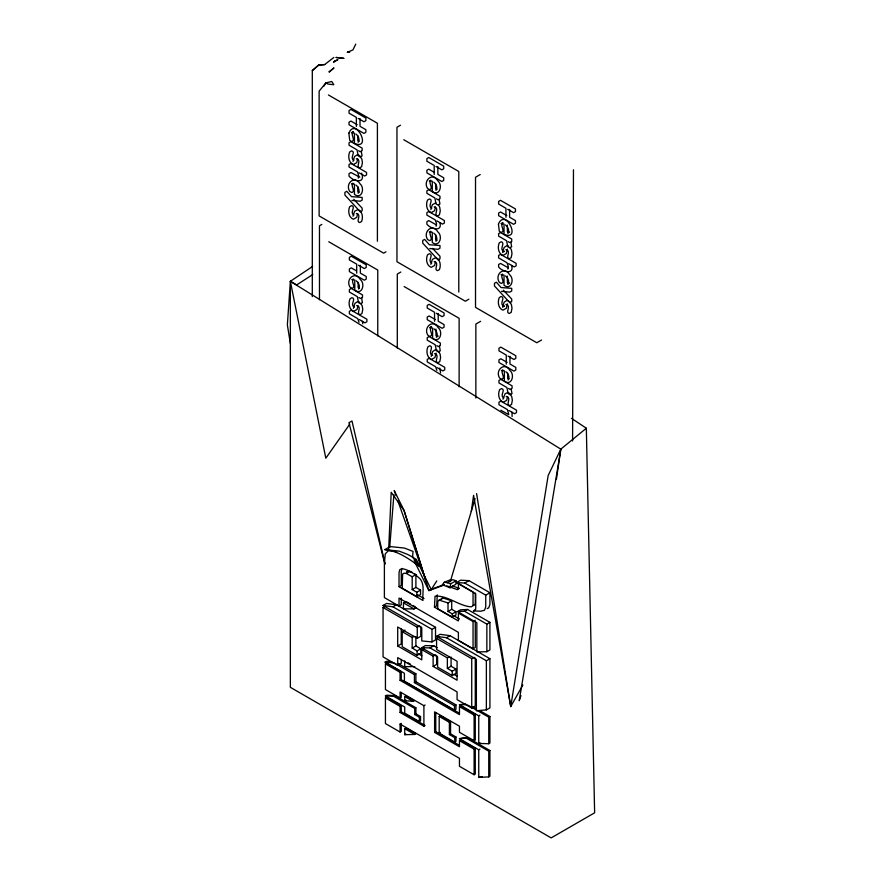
<?xml version="1.0" encoding="UTF-8"?>
<svg xmlns="http://www.w3.org/2000/svg" width="882" height="882" viewBox="0 0 882 882"><rect width="100%" height="100%" fill="white"/><g stroke="black" fill="none" stroke-linecap="round" stroke-linejoin="round"><path stroke-width="1.32" d="M572.594 440.989L573.465 169.785M388.708 548.516L391.2 492.255L404.055 510.446L428.906 590.62L444.462 584.909M412.611 557.093L413.008 551.415L404.518 548.086L390.153 546.564L384.861 549.618C397.87 550.831 409.028 558.868 419.281 566.321L412.611 557.093L407.716 554.469L399.226 551.14L384.861 549.618M440.581 372.91L439.754 368.048M389.701 547.457L393.901 494.582M471.308 511.306L473.59 495.331L510.733 706.592L522.861 685.005M556.443 479.113L560.82 449.147L586.332 428.233L571.492 418.333M312.658 266.408L290.354 281.314L560.82 449.147L519.222 700.727L520.986 695.655M357.629 159.047L356.758 162.63L353.384 164.526C348.599 162.751 347.828 156.114 349.702 151.958L351.609 150.866C356.317 151.947 349.217 157.845 353.903 160.304M357.629 213.775L356.758 217.369L353.384 219.254C348.599 217.49 347.828 210.853 349.702 206.697L351.609 205.594C356.317 206.675 349.217 212.584 353.903 215.043M357.971 305.845L357.1 309.439L353.726 311.324C348.941 309.56 348.17 302.923 350.055 298.766L351.951 297.664C356.659 298.744 349.559 304.654 354.244 307.112M435.465 207.138L434.594 210.721L431.221 212.617C426.436 210.842 425.664 204.205 427.55 200.049L429.446 198.957C434.153 200.038 427.053 205.936 431.75 208.406M435.465 261.877L434.594 265.46L431.221 267.345C426.436 265.581 425.664 258.944 427.55 254.788L429.446 253.685C434.153 254.777 427.053 260.675 431.75 263.134M507.558 396.757L506.676 400.34L503.302 402.225C498.528 400.461 497.746 393.824 499.631 389.668L501.527 388.565C506.246 389.657 499.146 395.555 503.831 398.014M401.972 568.427L401.255 571.437L401.255 585.383L399.028 586.673L399.028 572.716L399.744 569.706L401.905 568.592C408.939 569.761 415.08 574.182 420.196 578.956C424.992 585.086 422.235 593.399 422.974 600.488L399.028 586.673M512.111 416.513L511.99 412.225M450.239 581.767L475.089 498.65M436.072 353.131L434.936 357.53L431.563 359.415C426.789 357.651 426.006 351.014 427.891 346.858L429.788 345.766C434.506 346.802 427.086 353.616 432.676 355.424M507.459 249.132L506.334 253.531L502.961 255.427C498.176 253.652 497.404 247.015 499.289 242.859L501.185 241.767C505.904 242.804 498.484 249.628 504.074 251.425M507.459 303.871L506.334 308.27L502.961 310.155C498.176 308.391 497.404 301.754 499.289 297.598L501.185 296.495C505.904 297.532 498.484 304.356 504.074 306.164M437.285 594.854L436.678 605.846L434.462 607.125L435.069 596.133C447.67 595.251 458.596 605.912 471.142 606.849L472.576 606.099L473.05 604.391L473.05 591.954L458.397 583.487L458.397 588.305L457.24 589.595L446.788 585.869M560.82 449.147L548.174 475.508L510.733 706.592L476.6 493.589M355.777 44.1L352.932 49.921L347.409 52.27L349.691 52.247M352.899 183.114C350.209 186.146 356.152 191.251 351.775 192.574L349.713 191.394C344.796 183.721 354.619 174.691 359.955 183.732C365.313 188.075 361.609 199.883 354.443 194.393L354.443 184.195L351.455 183.765M353.241 278.899C350.551 281.931 356.493 287.036 352.116 288.359L350.055 287.179C345.138 279.506 354.972 270.487 360.297 279.517C365.666 283.861 361.951 295.668 354.785 290.178L354.785 279.98L351.797 279.55M430.736 180.182C428.046 183.224 433.988 188.329 429.611 189.652L427.561 188.461C422.643 180.799 432.467 171.77 437.803 180.81C443.161 185.154 439.445 196.962 432.29 191.471L432.29 181.273L429.291 180.832M430.736 231.205C428.046 234.237 433.988 239.342 429.611 240.676L427.561 239.485C422.643 231.812 432.467 222.793 437.803 231.823C443.161 236.167 439.445 247.974 432.29 242.495L432.29 232.297L429.291 231.856M431.089 326.99C428.398 330.022 434.33 335.127 429.964 336.461L427.902 335.27C422.985 327.597 432.808 318.578 438.145 327.608C443.503 331.952 439.798 343.76 432.632 338.28L432.632 328.082L429.633 327.641L431.541 326.538M502.475 274.015C499.785 277.047 505.728 282.152 501.351 283.475L499.3 282.295C494.383 274.622 504.206 265.592 509.542 274.633C514.901 278.977 511.185 290.784 504.03 285.294L504.03 275.096L501.031 274.666M502.828 369.801C500.138 372.832 506.081 377.937 501.704 379.26L499.642 378.08C494.725 370.407 504.548 361.388 509.884 370.418C515.242 374.762 511.538 386.57 504.372 381.079L504.372 370.881L501.384 370.451M430.901 590.124L436.788 580.918M323.705 86.326L325.91 82.897L331.764 81.486L333.804 84.727L327.917 84.055L325.91 82.897L319.13 91.144L319.13 215.925L383.626 253.156L385.985 251.8M353.021 161.505L354.531 156.577L357.111 154.868L358.996 155.199M353.021 216.244L354.531 211.305L357.971 209.53C362.524 211.217 363.23 217.512 361.609 221.481L359.702 222.573C355.347 221.603 361.973 215.109 356.736 213.477L356.295 213.598M353.362 308.314L354.884 303.375L357.453 301.677L359.338 301.997M430.857 209.607L432.378 204.668L435.818 202.893M430.857 264.335L432.378 259.407L435.818 257.621C440.372 259.308 441.077 265.603 439.445 269.572L437.549 270.664C433.183 269.694 439.809 263.2 434.572 261.568L434.142 261.689M431.21 356.405L432.72 351.477L435.3 349.768L437.185 350.099M502.949 399.215L505.143 393.681L507.9 392.501L509.642 393.416M349.68 424.264L325.811 458.21L290.354 281.314L296.639 284.941L312.79 274.511M444.296 582.23L442.356 584.766L450.041 587.787L455.972 584.182L455.972 580.786L452.731 579.672L447.439 582.726L444.296 582.23L450.007 579.926M358.29 178.131L358.665 175.452L357.408 171.836L349.029 166.996L349.029 164.526L350.926 163.424L366.559 172.453L366.559 174.923L364.652 176.025L359.007 172.762M436.138 226.222L436.513 223.543L435.245 219.927L426.877 215.098L426.877 212.617L428.773 211.515L444.396 220.544L444.396 223.014L442.499 224.116L436.844 220.853M507.878 269.032L508.252 266.353L506.985 262.737L498.617 257.908L498.617 255.427L500.513 254.325L516.135 263.354L516.135 265.824L514.239 266.926L508.583 263.663M451.716 600.796L442.621 597.897L437.748 601.491L437.748 608.723L452.268 617.102L455.972 614.963L455.972 611.766L451.716 609.308L448.012 611.447L448.012 602.935L451.716 600.796L451.716 609.308M441.452 599.352L442.621 597.897M312.305 296.55L312.305 70.571L318.722 65.036L324.664 64.573L333.815 57.484M329.218 71.96L333.804 68.046L329.218 71.96L329.218 71.354M312.305 70.571L318.722 65.036L324.664 64.573M450.041 587.787L450.68 583.84L455.972 580.786M358.136 142.256C360.286 139.808 358.213 135.663 355.887 134.009M358.136 193.279C360.286 190.832 358.213 186.675 355.887 185.033M435.984 190.347C438.122 187.899 436.05 183.754 433.735 182.111M358.489 289.064C360.628 286.617 358.555 282.461 356.24 280.818M435.984 241.37C438.122 238.923 436.05 234.766 433.735 233.124M508.065 379.966C510.204 377.518 508.142 373.362 505.816 371.719M406.37 571.889L407.771 571.029L412.103 572.264M400.494 125.222L396.955 127.273L396.955 261.733L465.354 301.225L468.904 299.174M321.831 224.425L319.471 225.792L319.471 299.737M480.238 174.526L475.519 177.26L475.519 307.377L536.807 342.756L541.526 340.033M400.836 272.031L397.297 274.07L397.297 348.158M504.504 251.315L502.597 252.406L504.118 247.478L506.698 245.769L508.572 246.1M504.504 306.043L502.597 307.145L504.118 302.206L506.698 300.508L508.572 300.828M480.591 321.335L475.861 324.058L475.861 398.025M414.154 560.776L416.381 559.497L431.122 589.341L444.285 584.501M406.337 573.443L412.192 576.762L412.192 589.573L415.896 587.434L420.549 590.113L420.549 594.512L416.844 596.651L402.192 588.195L402.655 574.028L404.066 573.168L406.337 573.443L410.042 571.304M412.192 576.762L415.896 574.623L414.573 573.642M383.053 605.482L386.603 603.431L396.481 604.765L435.521 627.3L435.521 639.88L431.971 641.931L421.772 640.916L421.772 627.83L383.053 605.482L392.931 606.805L431.971 629.351L435.521 627.3M401.255 659.427L401.255 663.297L397.705 665.337L383.053 656.881L383.053 607.5L385.423 606.132M412.192 589.573L416.844 592.252L420.549 590.113M392.931 606.805L396.481 604.765M416.48 607.544L414.044 608.944L403.46 608.801L403.46 602.836L405.896 601.436M396.68 551.856L391.862 550.754L388.19 550.908L385.258 553.841L384.387 563.532L384.387 597.599L399.028 606.055L401.255 604.776L401.255 598.139M431.122 589.341L428.906 590.62L414.749 561.966M456.435 582.605L464.77 583.046L485.739 595.152L485.739 606.915L484.516 610.256L480.767 611.215L473.48 610.906L475.189 610.146L475.74 608.536L475.74 593.751L456.435 582.605L460.625 580.191L468.948 580.632L489.918 592.737L489.918 604.501L488.694 607.841L487.151 608.624M464.77 583.046L468.948 580.632M457.24 589.595L459.456 588.316L452.488 586.034M402.192 631.699L412.192 637.477L412.192 648.094L415.896 645.955L420.802 648.777L420.802 653.176L417.098 655.315L402.192 646.715L402.192 631.699L404.97 630.09M383.053 607.5L417.263 627.245L419.623 625.878M448.012 611.447L452.268 613.905L455.972 611.766M420.802 626.418L420.802 636.264L417.263 638.303L397.705 627.014L397.705 645.955L401.255 643.904L401.255 629.031M412.192 637.477L414.044 636.407M485.739 595.152L489.918 592.737M457.549 611.579L460.625 609.804L467.592 609.462L489.918 622.35L489.918 649.946L486.853 651.71L476.842 651.908L476.842 622.714L457.549 611.579L464.516 611.226L467.592 609.462M473.48 610.906L475.563 609.694M385.114 662.139L394.342 663.032L414.419 674.62L414.419 682.613L415.896 681.753L455.972 704.883L455.972 709.227L454.495 710.087L404.408 681.18L404.408 673.275L385.114 662.139L386.603 661.279L391.873 661.798M401.255 692.469L401.255 697.331L400.086 698.004L385.434 689.548L385.434 663.881L386.603 663.209L401.255 671.665L401.255 679.658L459.434 713.24M436.557 636.363L440.096 634.312L450.041 635.679L489.918 658.711L489.918 707.849L486.368 709.889L476.368 710.76L476.368 659.35L436.557 636.363L446.49 637.73L486.368 660.761L489.918 658.711M397.705 645.955L421.772 659.857L421.772 649.626L433.128 656.186L433.128 666.406L457.074 680.231L457.074 661.291L436.557 649.45L436.557 638.381L438.916 637.013M421.618 647.73L430.074 647.906L447.361 657.895L447.361 668.391L451.077 666.252L455.972 669.085L455.972 673.484L452.268 675.623L437.615 667.167L437.615 656.969L421.618 647.73L425.322 645.591L433.779 645.767L437.24 647.763M412.192 648.094L417.098 650.916L420.802 648.777M421.772 649.626L424.143 648.259M434.462 607.125L458.397 620.95L458.397 613.078L473.05 621.534L475.277 620.244M446.49 637.73L450.041 635.679M430.074 647.906L433.779 645.767M385.434 663.881L400.086 672.349L401.255 671.665M464.516 611.226L486.853 624.125L489.918 622.35M433.128 656.186L435.499 654.819M400.086 672.349L400.086 680.331L401.255 679.658M414.419 674.62L415.896 673.771L415.896 681.753M447.361 657.895L449.214 656.825M433.128 666.406L436.678 664.367L436.678 655.414M385.434 695.909L386.603 695.237L394.794 695.589L415.896 707.772L415.896 713.858L420.549 716.537L420.549 720.969L419.38 721.641L404.728 713.185L404.728 707.044L385.434 695.909L393.626 696.262L414.727 708.455L415.896 707.772M385.434 697.927L386.603 697.243L401.255 705.71L401.255 711.785L425.069 725.533L423.9 726.206L400.086 712.458L400.086 706.383L385.434 697.927L385.434 723.56L400.086 732.016L401.255 731.343L401.255 723.383L400.086 724.056L400.086 732.016M399.028 606.055L399.028 598.095L458.397 632.372L458.397 640.332L473.05 648.788L475.277 647.509L475.277 621.612M393.626 696.262L394.794 695.589M404.728 696.537L405.896 695.865L414.22 700.672L413.052 701.344L404.728 700.683L404.728 696.537L413.052 701.344M436.557 638.381L471.727 658.689L474.086 657.322M447.361 668.391L452.268 671.224L455.972 669.085M404.728 700.683L405.896 700.01M400.086 706.383L401.255 705.71M400.086 712.458L401.255 711.785M400.086 698.004L400.086 691.929L423.9 705.677L425.069 704.994M414.727 708.455L414.727 714.53L415.896 713.858M414.727 714.53L419.38 717.209L420.549 716.537M404.728 728.675L405.896 728.003L415.896 733.769L414.727 734.452L404.728 734.695L404.728 728.675L414.727 734.452M414.419 682.613L454.495 705.743L455.972 704.883M404.728 734.695L405.896 734.022M439.192 716.438L440.361 715.765L450.559 721.652L450.559 733.868L455.972 736.988L455.972 741.42L454.803 742.093L439.192 733.074L439.192 716.438L449.39 722.325L450.559 721.652M479.918 715.159L478.75 715.831L459.456 704.685L465.696 703.99M400.086 680.331L459.456 714.607L459.456 706.625L460.625 705.942L475.277 714.409L475.277 740.064L474.108 740.737L459.456 732.281L459.456 726.206L434.606 711.862L434.606 732.391L459.456 746.734L459.456 740.659L460.625 739.987L475.277 748.443L475.277 774.076L474.108 774.749L459.456 766.293L459.456 758.333L400.086 724.056M397.705 665.337L397.705 657.608L457.074 691.885L457.074 699.613L471.727 708.081L475.277 706.03L475.277 658.016M434.606 732.391L435.774 731.718L459.434 745.378M439.192 733.074L440.361 732.402M459.456 706.625L474.108 715.082L475.277 714.409M449.39 722.325L449.39 734.541L450.559 733.868M468.21 705.313L488.749 717.176L489.918 716.504L489.918 743.063L488.749 743.735L478.75 743.427L478.75 715.831M449.39 734.541L454.803 737.672L455.972 736.988M459.456 738.642L467.592 737.617L489.918 750.516L489.918 776.226L488.749 776.899L478.75 777.428L478.75 749.777L459.456 738.642L467.592 737.617M478.75 743.427L479.918 742.743M459.456 740.659L474.108 749.116L475.277 748.443M478.75 749.777L479.918 749.105M466.424 738.289L488.749 751.188L489.918 750.516M478.75 777.428L482.421 776.623M473.369 605.559L474.792 604.809L475.277 603.101L475.277 593.156M356.295 158.859L356.736 158.738C361.973 160.381 355.347 166.863 359.702 167.845L361.609 166.742L362.414 162.663L361.885 159.179L359.713 155.706M434.142 206.95L434.572 206.829C439.809 208.472 433.183 214.965 437.549 215.936L439.445 214.833L440.261 210.765L439.721 207.27L438.211 204.459M505.882 249.76L506.312 249.639C511.549 251.282 504.923 257.776 509.289 258.746L511.185 257.643L512.001 253.564L511.461 250.08L509.95 247.269M356.637 305.668L357.078 305.547C362.315 307.179 355.689 313.672 360.054 314.642L361.951 313.551L362.767 309.472L362.226 305.977L360.716 303.165M505.882 304.499L506.312 304.378C511.549 306.01 504.923 312.504 509.289 313.474L511.185 312.382L512.001 308.303L511.461 304.819L509.95 301.997M434.484 353.759L434.914 353.638C440.162 355.27 433.536 361.763 437.891 362.734L439.787 361.642L440.603 357.563L440.074 354.079L438.552 351.268M506.224 396.569L506.665 396.448C511.902 398.08 505.276 404.573 509.631 405.544L511.538 404.452L512.343 400.373L511.814 396.889L510.303 394.067M347.409 52.27L349.239 51.895M459.456 704.685L467.074 704.663M414.727 666.627L404.728 666.649L404.728 660.85M411.85 700.484L414.22 700.672M351.94 200.435L360.253 201.217L362.149 200.115L362.149 197.436L351.477 196.631L346.791 191.295L344.895 192.386L344.895 195.032L360.253 211.823L362.149 210.721L362.149 208.141L353.847 199.343M429.788 248.526L438.089 249.308L439.986 248.206L439.986 245.538L429.313 244.722L424.639 239.386L422.732 240.477L422.732 243.134L438.089 259.914L439.986 258.812L439.986 256.232L432.61 248.415M501.527 291.336L509.829 292.118L511.725 291.016L511.725 288.348L501.053 287.532L496.379 282.196L494.471 283.287L494.471 285.933L509.829 302.724L511.725 301.622L511.725 299.042L503.424 290.244M359.823 177.183L350.926 172.519L349.029 173.611L349.029 176.091C353.891 181.957 365.854 183.721 361.565 173.148M438.916 600.036L448.012 602.935M447.439 582.726L450.68 583.84M359.106 141.23L357.794 140.701L357.794 135.508M436.943 189.321L435.631 188.803L435.631 183.61M359.106 192.243L357.794 191.725L357.794 186.532M436.943 240.334L435.631 239.816L435.631 234.623M359.448 288.028L358.136 287.51L358.136 282.317M509.035 378.929L507.712 378.411L507.712 373.218M436.601 225.031L428.773 220.61L426.877 221.713L426.877 224.182C430.46 228.813 442.654 232.528 439.898 222.606M508.341 267.841L500.513 263.42L498.617 264.512L498.617 266.992C502.2 271.623 514.393 275.327 511.637 265.416M508.682 414.65L500.855 410.229M328.413 94.958L377.408 123.248L377.408 241.216M403.769 139.742L458.783 171.494L458.783 292.03M358.114 118.386L363.979 121.771L365.887 120.669L365.887 118.067L350.926 109.434L349.029 110.526L349.029 113.139L356.35 117.361L356.35 126.391M435.962 166.477L441.827 169.862L443.723 168.76L443.723 166.158L428.773 157.525L426.877 158.617L426.877 161.23L434.198 165.452L434.198 174.482M507.701 209.288L513.567 212.672L515.463 211.57L515.463 208.968L500.513 200.335L498.617 201.427L498.617 204.04L505.937 208.262L505.937 217.292M357.21 124.693L350.926 121.066L349.029 122.157L349.029 124.77L363.979 133.403L365.887 132.311L365.887 129.698L360.021 126.313L360.021 118.574M433.999 172.177L428.773 169.157L426.877 170.259L426.877 172.861L441.827 181.494L443.723 180.402L443.723 177.789L437.858 174.404L437.858 166.665M506.786 215.594L500.513 211.967L498.617 213.058L498.617 215.671L513.567 224.304L515.463 223.212L515.463 220.599L509.598 217.215L509.598 209.475M358.577 150.745L360.253 151.704L362.149 150.613L362.149 148.132L350.926 141.66L349.029 142.752L349.029 145.232L356.99 149.83L358.224 155.86L360.187 156.996L362.083 155.905L361.256 151.373M436.425 198.836L438.089 199.806L439.986 198.704L439.986 196.234L428.773 189.751L426.877 190.854L426.877 193.323L434.837 197.921L436.061 203.951L438.023 205.087L439.931 203.996L439.104 199.464M508.164 241.646L509.829 242.616L511.725 241.514L511.725 239.033L500.513 232.561L498.617 233.653L498.617 236.133L506.577 240.731L507.8 246.762L509.774 247.897L511.67 246.806L510.843 242.274M328.754 241.756L377.761 270.046L377.761 335.899M404.121 286.54L459.125 318.303L459.125 386.79M358.467 265.184L364.332 268.569L366.228 267.478L366.228 264.865L351.279 256.232L349.371 257.335L349.371 259.936L356.692 264.17L356.692 273.188M436.303 313.275L442.169 316.671L444.065 315.569L444.065 312.956L429.115 304.323L427.219 305.426L427.219 308.038L434.539 312.261L434.539 321.291M508.043 356.085L513.908 359.47L515.816 358.379L515.816 355.766L500.855 347.133L498.958 348.236L498.958 350.838L506.279 355.071L506.279 364.09M356.504 270.884L351.279 267.874L349.371 268.966L349.371 271.579L364.332 280.211L366.228 279.109L366.228 276.507L360.363 273.111L360.363 265.383M435.388 319.582L429.115 315.965L427.219 317.057L427.219 319.67L442.169 328.302L444.065 327.2L444.065 324.598L438.211 321.213L438.211 313.474M507.139 362.392L500.855 358.776L498.958 359.867L498.958 362.48L513.908 371.113L515.816 370.01L515.816 367.408L509.95 364.012L509.95 356.284M358.93 297.554L360.595 298.513L362.491 297.421L362.491 294.941L351.279 288.469L349.371 289.561L349.371 292.041L357.342 296.639L358.566 302.669L360.529 303.805L362.436 302.702L361.609 298.171M436.766 345.645L438.431 346.604L440.339 345.512L440.339 343.032L429.115 336.56L427.219 337.652L427.219 340.132L435.179 344.73L436.403 350.76L438.376 351.896L440.272 350.793L439.445 346.273M508.506 388.455L510.171 389.414L512.078 388.323L512.078 385.842L500.855 379.37L498.958 380.462L498.958 382.942L506.918 387.54L508.142 393.57L510.116 394.706L512.012 393.604L511.185 389.072M359.349 319.56L365.005 322.823L366.901 321.732L366.901 319.251L351.279 310.232L349.371 311.324L349.371 313.805L357.75 318.645L359.018 322.25M437.185 367.651L442.841 370.925L444.748 369.823L444.748 367.342L429.115 358.324L427.219 359.426L427.219 361.896L435.598 366.736L436.855 370.341M508.925 410.461L514.581 413.724L516.488 412.633L516.488 410.152L500.855 401.134L498.958 402.225L498.958 404.706L507.337 409.546L508.693 414.143M417.208 594.6L424.055 598.547M453.778 615.713L459.478 619.01M407.076 602.108L410.604 604.148M412.952 605.504L415.301 606.86M403.46 602.836L414.044 608.944M418.443 653.838L421.883 655.822M453.778 674.234L457.207 676.207M408.068 662.779L410.284 664.058M398.19 663.54L415.896 673.771M472.807 706.614L476.225 708.599M479.654 710.572L489.918 716.504M412.335 557.005L416.381 559.497M505.474 224.921C507.8 226.564 509.862 230.709 507.723 233.157L509.62 232.065L507.37 231.602L507.37 225.119M505.474 275.934C507.8 277.576 509.862 281.733 507.723 284.18L509.62 283.078L507.37 282.626L507.37 276.132M434.076 328.909C436.403 330.552 438.464 334.708 436.325 337.156L438.222 336.053L435.973 335.601L435.973 329.118M396.04 495.673L394.221 490.513L404.055 510.446L425.951 581.304M397.859 500.833L425.19 578.294M384.85 563.929L348.974 422.71L351.984 420.979L385.081 563.896M362.403 321.324L362.8 323.826M290.354 343.451L287.367 324.929L290.354 281.314L290.354 687.321L551.162 837.9L594.633 812.807L586.332 428.233M488.749 717.176L488.749 743.735M488.749 751.188L488.749 776.899M486.853 624.125L486.853 651.71M486.368 660.761L486.368 709.889M474.108 715.082L474.108 740.737M474.108 749.116L474.108 774.749M473.05 621.534L473.05 648.788M471.727 658.689L471.727 708.081M454.803 737.672L454.803 742.093M454.495 705.743L454.495 710.087M452.268 613.905L452.268 617.102M452.268 671.224L452.268 675.623M451.077 657.068L451.077 666.252M435.774 712.557L435.774 731.718M431.971 629.351L431.971 641.931M423.9 705.677L423.9 726.206M419.38 717.209L419.38 721.641M417.263 627.245L417.263 638.303M417.098 650.916L417.098 655.315M416.844 592.252L416.844 596.651M415.896 574.623L415.896 587.434M415.896 636.661L415.896 645.955M348.864 133.182L349.713 140.37L351.775 141.561C356.273 140.194 349.724 134.439 353.351 131.65L351.455 132.741L354.443 133.182L354.443 143.38C372.259 150.833 355.81 116.446 348.864 133.182M498.451 224.083L499.3 231.271L501.351 232.462C505.86 231.095 499.311 225.34 502.938 222.551L501.031 223.642L504.03 224.083L504.03 234.281C521.846 241.734 505.397 207.347 498.451 224.083M335.028 60.924L333.495 62.203L337.949 59.645L335.028 60.924M336.185 57.462L343.793 58.355L336.185 57.462"/></g></svg>
